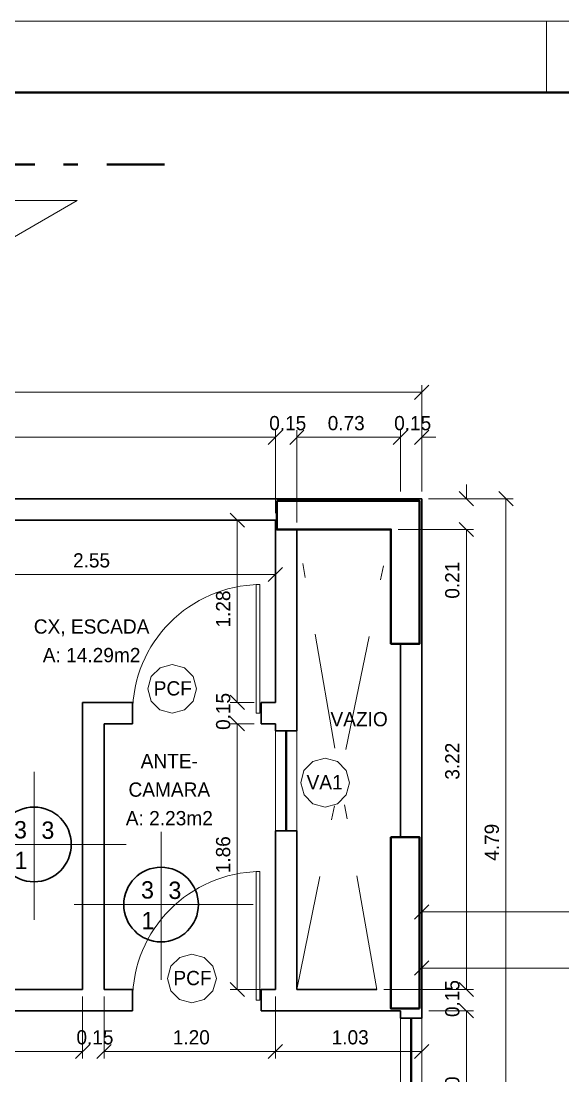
# Model space of a CAD drawing. Header units: metres. Extents: x 2.9 to 62.3, y 8 to 50.1.
# Drawn here: x 30.92 to 34.71, y 42.68 to 50.07 of the extents above; entities that cross this region are included whole.
import ezdxf
from ezdxf.enums import TextEntityAlignment as Align

# ---------------------------------------------------------------- set-up
doc = ezdxf.new("R2010")
doc.units = ezdxf.units.M
doc.header["$MEASUREMENT"] = 0
doc.linetypes.add('DGN Style 2', pattern=[1.009767, 0.60586, -0.403907])
doc.linetypes.add('DGN Style 4', pattern=[1.616637, 0.807814, -0.403907, 0.00101, -0.403907])
doc.layers.get('Defpoints').update_dxf_attribs({"lineweight": 0})
for name, color, linetype, lineweight in [('00-EDIFICACOES TÉRREO', 7, 'Continuous', 0), ('34 - Mobiliário', 7, 'Continuous', 0), ('CORNIJAS_VAR NA PLANTA PTIPO 1', 7, 'Continuous', 0), ('Cotas', 13, 'Continuous', 0), ('Level 11-1', 7, 'Continuous', 0), ('Level 12', 7, 'Continuous', 0), ('Level 24-1', 7, 'Continuous', 0), ('Level 3', 7, 'Continuous', 0), ('Level 46', 7, 'Continuous', 0), ('Level 63', 7, 'Continuous', 0)]:
    doc.layers.add(name, color=color, linetype=linetype, lineweight=lineweight)
doc.styles.add('Style-INTL_ENGINEERING', font='INTL_ENGINEERING.shx')
doc.dimstyles.get("Standard").update_dxf_attribs({"dimtxt": 0.18, "dimasz": 0.18, "dimexe": 0.18, "dimexo": 0.0625, "dimgap": 0.09, "dimtad": 0, "dimtih": 1, "dimtoh": 1, "dimdec": 4, "dimzin": 1, "dimdsep": 46, "dimtxsty": 'Standard', "dimcen": 0, "dimadec": 0, "dimazin": 0, "dimtfac": 1, "dimtdec": 4, "dimtofl": 0, "dimtmove": 0, "dimatfit": 3, "dimfxl": 0, "dimtolj": 1, "dimtzin": 1, "dimarcsym": 0})

# ---------------------------------------------------------------- blocks, each defined once
blk = doc.blocks.new('_Oblique')
at = {"color": 0, "linetype": 'ByBlock', "lineweight": -2}
blk.add_line((0.5, 0.5), (-0.5, -0.5), dxfattribs=at)
blk = doc.blocks.new('*D297')
at = {"layer": 'Cotas', "color": 2, "linetype": 'Continuous', "lineweight": 0}
for p, q in [((27.2738, 46.7741), (27.2738, 47.5197)), ((33.7253, 46.7741), (33.7253, 47.5197)), ((27.2738, 47.4702), (33.7253, 47.4702))]:
    blk.add_line(p, q, dxfattribs=at)
at = {"layer": 'Defpoints'}
for p in [(30.4995, 47.4702), (33.7253, 47.4702), (27.2738, 46.7246), (33.7253, 46.7246)]:
    blk.add_point(p, dxfattribs=at)
at = {"layer": 'Cotas', "color": 2, "linetype": 'Continuous', "lineweight": 0, "xscale": 0.0995, "yscale": 0.0995, "zscale": 0.0995, "rotation": 180}
blk.add_blockref('_Oblique', (27.2738, 47.4702), dxfattribs=at)
at = {"layer": 'Cotas', "color": 2, "linetype": 'Continuous', "lineweight": 0, "xscale": 0.0995, "yscale": 0.0995, "zscale": 0.0995}
blk.add_blockref('_Oblique', (33.7253, 47.4702), dxfattribs=at)
at = {"layer": 'Cotas', "color": 2, "linetype": 'Continuous', "lineweight": 0, "style": 'Style-INTL_ENGINEERING'}
blk.add_text('6.45', height=0.0995, dxfattribs=at).set_placement((30.355, 47.5694), align=Align.MIDDLE_LEFT)
blk = doc.blocks.new('*D514')
at = {"layer": 'Cotas', "color": 2, "linetype": 'Continuous', "lineweight": 0}
for p, q in [((27.4238, 46.7741), (27.4238, 47.2044)), ((32.7002, 46.6241), (32.7002, 47.2044)), ((27.4238, 47.1549), (32.7002, 47.1549))]:
    blk.add_line(p, q, dxfattribs=at)
at = {"layer": 'Defpoints'}
for p in [(30.062, 47.1549), (32.7002, 47.1549), (27.4238, 46.7246), (32.7002, 46.5746)]:
    blk.add_point(p, dxfattribs=at)
at = {"layer": 'Cotas', "color": 2, "linetype": 'Continuous', "lineweight": 0, "xscale": 0.0995, "yscale": 0.0995, "zscale": 0.0995, "rotation": 180}
blk.add_blockref('_Oblique', (27.4238, 47.1549), dxfattribs=at)
at = {"layer": 'Cotas', "color": 2, "linetype": 'Continuous', "lineweight": 0, "xscale": 0.0995, "yscale": 0.0995, "zscale": 0.0995}
blk.add_blockref('_Oblique', (32.7002, 47.1549), dxfattribs=at)
at = {"layer": 'Cotas', "color": 2, "linetype": 'Continuous', "lineweight": 0, "style": 'Style-INTL_ENGINEERING'}
blk.add_text('5.28', height=0.0995, dxfattribs=at).set_placement((29.9203, 47.2541), align=Align.MIDDLE_LEFT)
blk = doc.blocks.new('*D515')
at = {"layer": 'Cotas', "color": 2, "linetype": 'Continuous', "lineweight": 0}
for p, q in [((32.7002, 46.6241), (32.7002, 47.2044)), ((32.8503, 46.5591), (32.8503, 47.2044)), ((32.6007, 47.1549), (32.7002, 47.1549)), ((32.9498, 47.1549), (32.8503, 47.1549))]:
    blk.add_line(p, q, dxfattribs=at)
at = {"layer": 'Defpoints'}
for p in [(32.7752, 47.1549), (32.8503, 47.1549), (32.7002, 46.5746), (32.8503, 46.5096)]:
    blk.add_point(p, dxfattribs=at)
at = {"layer": 'Cotas', "color": 2, "linetype": 'Continuous', "lineweight": 0, "xscale": 0.0995, "yscale": 0.0995, "zscale": 0.0995}
blk.add_blockref('_Oblique', (32.7002, 47.1549), dxfattribs=at)
at = {"layer": 'Cotas', "color": 2, "linetype": 'Continuous', "lineweight": 0, "xscale": 0.0995, "yscale": 0.0995, "zscale": 0.0995, "rotation": 180}
blk.add_blockref('_Oblique', (32.8503, 47.1549), dxfattribs=at)
at = {"layer": 'Cotas', "color": 2, "linetype": 'Continuous', "lineweight": 0, "style": 'Style-INTL_ENGINEERING'}
blk.add_text('0.15', height=0.0995, dxfattribs=at).set_placement((32.6572, 47.2541), align=Align.MIDDLE_LEFT)
blk = doc.blocks.new('*D516')
at = {"layer": 'Cotas', "color": 2, "linetype": 'Continuous', "lineweight": 0}
for p, q in [((32.8503, 46.5591), (32.8503, 47.2044)), ((33.5753, 46.7741), (33.5753, 47.2044)), ((32.8503, 47.1549), (33.5753, 47.1549))]:
    blk.add_line(p, q, dxfattribs=at)
at = {"layer": 'Defpoints'}
for p in [(33.2128, 47.1549), (33.5753, 47.1549), (33.5753, 46.7246), (32.8503, 46.5096)]:
    blk.add_point(p, dxfattribs=at)
at = {"layer": 'Cotas', "color": 2, "linetype": 'Continuous', "lineweight": 0, "xscale": 0.0995, "yscale": 0.0995, "zscale": 0.0995, "rotation": 180}
blk.add_blockref('_Oblique', (32.8503, 47.1549), dxfattribs=at)
at = {"layer": 'Cotas', "color": 2, "linetype": 'Continuous', "lineweight": 0, "xscale": 0.0995, "yscale": 0.0995, "zscale": 0.0995}
blk.add_blockref('_Oblique', (33.5753, 47.1549), dxfattribs=at)
at = {"layer": 'Cotas', "color": 2, "linetype": 'Continuous', "lineweight": 0, "style": 'Style-INTL_ENGINEERING'}
blk.add_text('0.73', height=0.0995, dxfattribs=at).set_placement((33.0667, 47.2541), align=Align.MIDDLE_LEFT)
blk = doc.blocks.new('*D517')
at = {"layer": 'Cotas', "color": 2, "linetype": 'Continuous', "lineweight": 0}
for p, q in [((33.5753, 46.7741), (33.5753, 47.2044)), ((33.7253, 46.7741), (33.7253, 47.2044)), ((33.4758, 47.1549), (33.5753, 47.1549)), ((33.8248, 47.1549), (33.7253, 47.1549))]:
    blk.add_line(p, q, dxfattribs=at)
at = {"layer": 'Defpoints'}
for p in [(33.6502, 47.1549), (33.7253, 47.1549), (33.5753, 46.7246), (33.7253, 46.7246)]:
    blk.add_point(p, dxfattribs=at)
at = {"layer": 'Cotas', "color": 2, "linetype": 'Continuous', "lineweight": 0, "xscale": 0.0995, "yscale": 0.0995, "zscale": 0.0995}
blk.add_blockref('_Oblique', (33.5753, 47.1549), dxfattribs=at)
at = {"layer": 'Cotas', "color": 2, "linetype": 'Continuous', "lineweight": 0, "xscale": 0.0995, "yscale": 0.0995, "zscale": 0.0995, "rotation": 180}
blk.add_blockref('_Oblique', (33.7253, 47.1549), dxfattribs=at)
at = {"layer": 'Cotas', "color": 2, "linetype": 'Continuous', "lineweight": 0, "style": 'Style-INTL_ENGINEERING'}
blk.add_text('0.15', height=0.0995, dxfattribs=at).set_placement((33.5322, 47.2541), align=Align.MIDDLE_LEFT)
blk = doc.blocks.new('*D299')
at = {"layer": 'Cotas', "color": 2, "linetype": 'Continuous', "lineweight": 0}
for p, q in [((33.7736, 46.7246), (34.3642, 46.7246)), ((34.3147, 46.7246), (34.3147, 41.9391)), ((33.7748, 41.9391), (34.3642, 41.9391))]:
    blk.add_line(p, q, dxfattribs=at)
at = {"layer": 'Defpoints'}
for p in [(33.7241, 46.7246), (34.3147, 44.3318), (33.7253, 41.9391), (34.3147, 41.9391)]:
    blk.add_point(p, dxfattribs=at)
at = {"layer": 'Cotas', "color": 2, "linetype": 'Continuous', "lineweight": 0, "xscale": 0.0995, "yscale": 0.0995, "zscale": 0.0995}
for p, rotation in [((34.3147, 46.7246), 90), ((34.3147, 41.9391), 270)]:
    blk.add_blockref('_Oblique', p, dxfattribs=dict(at, rotation=rotation))
at = {"layer": 'Cotas', "color": 2, "linetype": 'Continuous', "lineweight": 0, "style": 'Style-INTL_ENGINEERING'}
blk.add_text('4.79', height=0.0995, rotation=90, dxfattribs=at).set_placement((34.2155, 44.1897), align=Align.MIDDLE_LEFT)
blk = doc.blocks.new('*D518')
at = {"layer": 'Cotas', "color": 2, "linetype": 'Continuous', "lineweight": 0}
for p, q in [((33.559, 46.5096), (34.0875, 46.5096)), ((34.038, 46.5096), (34.038, 43.289)), ((33.459, 43.289), (34.0875, 43.289))]:
    blk.add_line(p, q, dxfattribs=at)
at = {"layer": 'Defpoints'}
for p in [(33.5095, 46.5096), (34.038, 44.8993), (33.4095, 43.289), (34.038, 43.289)]:
    blk.add_point(p, dxfattribs=at)
at = {"layer": 'Cotas', "color": 2, "linetype": 'Continuous', "lineweight": 0, "xscale": 0.0995, "yscale": 0.0995, "zscale": 0.0995}
for p, rotation in [((34.038, 46.5096), 90), ((34.038, 43.289), 270)]:
    blk.add_blockref('_Oblique', p, dxfattribs=dict(at, rotation=rotation))
at = {"layer": 'Cotas', "color": 2, "linetype": 'Continuous', "lineweight": 0, "style": 'Style-INTL_ENGINEERING'}
blk.add_text('3.22', height=0.0995, rotation=90, dxfattribs=at).set_placement((33.9388, 44.7576), align=Align.MIDDLE_LEFT)
blk = doc.blocks.new('*D519')
at = {"layer": 'Cotas', "color": 2, "linetype": 'Continuous', "lineweight": 0}
for p, q in [((34.038, 43.3885), (34.038, 43.289)), ((33.459, 43.289), (34.0875, 43.289)), ((33.7745, 43.139), (34.0875, 43.139)), ((34.038, 43.0395), (34.038, 43.139))]:
    blk.add_line(p, q, dxfattribs=at)
at = {"layer": 'Defpoints'}
for p in [(33.4095, 43.289), (34.038, 43.214), (33.725, 43.139), (34.038, 43.139)]:
    blk.add_point(p, dxfattribs=at)
at = {"layer": 'Cotas', "color": 2, "linetype": 'Continuous', "lineweight": 0, "xscale": 0.0995, "yscale": 0.0995, "zscale": 0.0995}
for p, rotation in [((34.038, 43.289), 270), ((34.038, 43.139), 90)]:
    blk.add_blockref('_Oblique', p, dxfattribs=dict(at, rotation=rotation))
at = {"layer": 'Cotas', "color": 2, "linetype": 'Continuous', "lineweight": 0, "style": 'Style-INTL_ENGINEERING'}
blk.add_text('0.15', height=0.0995, rotation=90, dxfattribs=at).set_placement((33.9388, 43.096), align=Align.MIDDLE_LEFT)
blk = doc.blocks.new('*D520')
at = {"layer": 'Cotas', "color": 2, "linetype": 'Continuous', "lineweight": 0}
for p, q in [((33.7745, 43.139), (34.0875, 43.139)), ((34.038, 43.139), (34.038, 41.9391)), ((33.7748, 41.9391), (34.0875, 41.9391))]:
    blk.add_line(p, q, dxfattribs=at)
at = {"layer": 'Defpoints'}
for p in [(33.725, 43.139), (34.038, 42.5391), (33.7253, 41.9391), (34.038, 41.9391)]:
    blk.add_point(p, dxfattribs=at)
at = {"layer": 'Cotas', "color": 2, "linetype": 'Continuous', "lineweight": 0, "xscale": 0.0995, "yscale": 0.0995, "zscale": 0.0995}
for p, rotation in [((34.038, 43.139), 90), ((34.038, 41.9391), 270)]:
    blk.add_blockref('_Oblique', p, dxfattribs=dict(at, rotation=rotation))
at = {"layer": 'Cotas', "color": 2, "linetype": 'Continuous', "lineweight": 0, "style": 'Style-INTL_ENGINEERING'}
blk.add_text('1.20', height=0.0995, rotation=90, dxfattribs=at).set_placement((33.9388, 42.421), align=Align.MIDDLE_LEFT)
blk = doc.blocks.new('*D300')
at = {"layer": 'Cotas', "color": 2, "linetype": 'Continuous', "lineweight": 0}
for p, q in [((34.038, 46.8241), (34.038, 46.7246)), ((33.7736, 46.7246), (34.0875, 46.7246)), ((33.559, 46.5096), (34.0875, 46.5096)), ((34.038, 46.025), (34.038, 46.5096))]:
    blk.add_line(p, q, dxfattribs=at)
at = {"layer": 'Defpoints'}
for p in [(33.7241, 46.7246), (33.5095, 46.5096), (34.038, 46.5096), (34.038, 46.1431)]:
    blk.add_point(p, dxfattribs=at)
at = {"layer": 'Cotas', "color": 2, "linetype": 'Continuous', "lineweight": 0, "xscale": 0.0995, "yscale": 0.0995, "zscale": 0.0995}
for p, rotation in [((34.038, 46.7246), 270), ((34.038, 46.5096), 90)]:
    blk.add_blockref('_Oblique', p, dxfattribs=dict(at, rotation=rotation))
at = {"layer": 'Cotas', "color": 2, "linetype": 'Continuous', "lineweight": 0, "style": 'Style-INTL_ENGINEERING'}
blk.add_text('0.21', height=0.0995, rotation=90, dxfattribs=at).set_placement((33.9388, 46.025), align=Align.MIDDLE_LEFT)
blk = doc.blocks.new('*D523')
at = {"layer": 'Cotas', "color": 2, "linetype": 'Continuous', "lineweight": 0}
for p, q in [((30.1503, 46.5251), (30.1503, 46.1443)), ((32.7002, 46.5251), (32.7002, 46.1443)), ((30.1503, 46.1938), (32.7002, 46.1938))]:
    blk.add_line(p, q, dxfattribs=at)
at = {"layer": 'Defpoints'}
for p in [(30.1503, 46.5746), (32.7002, 46.5746), (31.4253, 46.1938), (32.7002, 46.1938)]:
    blk.add_point(p, dxfattribs=at)
at = {"layer": 'Cotas', "color": 2, "linetype": 'Continuous', "lineweight": 0, "xscale": 0.0995, "yscale": 0.0995, "zscale": 0.0995, "rotation": 180}
blk.add_blockref('_Oblique', (30.1503, 46.1938), dxfattribs=at)
at = {"layer": 'Cotas', "color": 2, "linetype": 'Continuous', "lineweight": 0, "xscale": 0.0995, "yscale": 0.0995, "zscale": 0.0995}
blk.add_blockref('_Oblique', (32.7002, 46.1938), dxfattribs=at)
at = {"layer": 'Cotas', "color": 2, "linetype": 'Continuous', "lineweight": 0, "style": 'Style-INTL_ENGINEERING'}
blk.add_text('2.55', height=0.0995, dxfattribs=at).set_placement((31.2835, 46.2931), align=Align.MIDDLE_LEFT)
blk = doc.blocks.new('*D524')
at = {"layer": 'Cotas', "color": 2, "linetype": 'Continuous', "lineweight": 0}
for p, q in [((31.3503, 43.2395), (31.3503, 42.8055)), ((31.5003, 43.2395), (31.5003, 42.8055)), ((31.2508, 42.855), (31.3503, 42.855)), ((31.5998, 42.855), (31.5003, 42.855))]:
    blk.add_line(p, q, dxfattribs=at)
at = {"layer": 'Defpoints'}
for p in [(31.3503, 43.289), (31.5003, 43.289), (31.4252, 42.855), (31.5003, 42.855)]:
    blk.add_point(p, dxfattribs=at)
at = {"layer": 'Cotas', "color": 2, "linetype": 'Continuous', "lineweight": 0, "xscale": 0.0995, "yscale": 0.0995, "zscale": 0.0995}
blk.add_blockref('_Oblique', (31.3503, 42.855), dxfattribs=at)
at = {"layer": 'Cotas', "color": 2, "linetype": 'Continuous', "lineweight": 0, "xscale": 0.0995, "yscale": 0.0995, "zscale": 0.0995, "rotation": 180}
blk.add_blockref('_Oblique', (31.5003, 42.855), dxfattribs=at)
at = {"layer": 'Cotas', "color": 2, "linetype": 'Continuous', "lineweight": 0, "style": 'Style-INTL_ENGINEERING'}
blk.add_text('0.15', height=0.0995, dxfattribs=at).set_placement((31.3072, 42.9542), align=Align.MIDDLE_LEFT)
blk = doc.blocks.new('*D525')
at = {"layer": 'Cotas', "color": 2, "linetype": 'Continuous', "lineweight": 0}
for p, q in [((31.5003, 43.2395), (31.5003, 42.8055)), ((32.7002, 43.2395), (32.7002, 42.8055)), ((31.5003, 42.855), (32.7002, 42.855))]:
    blk.add_line(p, q, dxfattribs=at)
at = {"layer": 'Defpoints'}
for p in [(31.5003, 43.289), (32.7002, 43.289), (32.1003, 42.855), (32.7002, 42.855)]:
    blk.add_point(p, dxfattribs=at)
at = {"layer": 'Cotas', "color": 2, "linetype": 'Continuous', "lineweight": 0, "xscale": 0.0995, "yscale": 0.0995, "zscale": 0.0995, "rotation": 180}
blk.add_blockref('_Oblique', (31.5003, 42.855), dxfattribs=at)
at = {"layer": 'Cotas', "color": 2, "linetype": 'Continuous', "lineweight": 0, "xscale": 0.0995, "yscale": 0.0995, "zscale": 0.0995}
blk.add_blockref('_Oblique', (32.7002, 42.855), dxfattribs=at)
at = {"layer": 'Cotas', "color": 2, "linetype": 'Continuous', "lineweight": 0, "style": 'Style-INTL_ENGINEERING'}
blk.add_text('1.20', height=0.0995, dxfattribs=at).set_placement((31.9822, 42.9542), align=Align.MIDDLE_LEFT)
blk = doc.blocks.new('*D526')
at = {"layer": 'Cotas', "color": 2, "linetype": 'Continuous', "lineweight": 0}
for p, q in [((32.7002, 43.2395), (32.7002, 42.8055)), ((33.7253, 43.0877), (33.7253, 42.8055)), ((32.7002, 42.855), (33.7253, 42.855))]:
    blk.add_line(p, q, dxfattribs=at)
at = {"layer": 'Defpoints'}
for p in [(32.7002, 43.289), (33.7253, 43.1372), (33.2128, 42.855), (33.7253, 42.855)]:
    blk.add_point(p, dxfattribs=at)
at = {"layer": 'Cotas', "color": 2, "linetype": 'Continuous', "lineweight": 0, "xscale": 0.0995, "yscale": 0.0995, "zscale": 0.0995, "rotation": 180}
blk.add_blockref('_Oblique', (32.7002, 42.855), dxfattribs=at)
at = {"layer": 'Cotas', "color": 2, "linetype": 'Continuous', "lineweight": 0, "xscale": 0.0995, "yscale": 0.0995, "zscale": 0.0995}
blk.add_blockref('_Oblique', (33.7253, 42.855), dxfattribs=at)
at = {"layer": 'Cotas', "color": 2, "linetype": 'Continuous', "lineweight": 0, "style": 'Style-INTL_ENGINEERING'}
blk.add_text('1.03', height=0.0995, dxfattribs=at).set_placement((33.0947, 42.9542), align=Align.MIDDLE_LEFT)
blk = doc.blocks.new('*D302')
at = {"layer": 'Cotas', "color": 2, "linetype": 'Continuous', "lineweight": 0}
for p, q in [((31.3503, 43.2395), (31.3503, 42.8055)), ((27.4235, 43.0895), (27.4235, 42.8055)), ((27.4235, 42.855), (31.3503, 42.855))]:
    blk.add_line(p, q, dxfattribs=at)
at = {"layer": 'Defpoints'}
for p in [(31.3503, 43.289), (27.4235, 43.139), (29.3869, 42.855), (31.3503, 42.855)]:
    blk.add_point(p, dxfattribs=at)
at = {"layer": 'Cotas', "color": 2, "linetype": 'Continuous', "lineweight": 0, "xscale": 0.0995, "yscale": 0.0995, "zscale": 0.0995, "rotation": 180}
blk.add_blockref('_Oblique', (27.4235, 42.855), dxfattribs=at)
at = {"layer": 'Cotas', "color": 2, "linetype": 'Continuous', "lineweight": 0, "xscale": 0.0995, "yscale": 0.0995, "zscale": 0.0995}
blk.add_blockref('_Oblique', (31.3503, 42.855), dxfattribs=at)
at = {"layer": 'Cotas', "color": 2, "linetype": 'Continuous', "lineweight": 0, "style": 'Style-INTL_ENGINEERING'}
blk.add_text('3.93', height=0.0995, dxfattribs=at).set_placement((29.2447, 42.9542), align=Align.MIDDLE_LEFT)
blk = doc.blocks.new('*D527')
at = {"layer": 'Cotas', "color": 2, "linetype": 'Continuous', "lineweight": 0}
for p, q in [((32.4334, 45.3985), (32.4334, 45.299)), ((32.5508, 45.299), (32.3839, 45.299)), ((32.5508, 45.149), (32.3839, 45.149)), ((32.4334, 45.0495), (32.4334, 45.149))]:
    blk.add_line(p, q, dxfattribs=at)
at = {"layer": 'Defpoints'}
for p in [(32.4334, 45.299), (32.6003, 45.299), (32.4334, 45.224), (32.6003, 45.149)]:
    blk.add_point(p, dxfattribs=at)
at = {"layer": 'Cotas', "color": 2, "linetype": 'Continuous', "lineweight": 0, "xscale": 0.0995, "yscale": 0.0995, "zscale": 0.0995}
for p, rotation in [((32.4334, 45.299), 270), ((32.4334, 45.149), 90)]:
    blk.add_blockref('_Oblique', p, dxfattribs=dict(at, rotation=rotation))
at = {"layer": 'Cotas', "color": 2, "linetype": 'Continuous', "lineweight": 0, "style": 'Style-INTL_ENGINEERING'}
blk.add_text('0.15', height=0.0995, rotation=90, dxfattribs=at).set_placement((32.3342, 45.106), align=Align.MIDDLE_LEFT)
blk = doc.blocks.new('*D528')
at = {"layer": 'Cotas', "color": 2, "linetype": 'Continuous', "lineweight": 0}
for p, q in [((32.6508, 46.5746), (32.3839, 46.5746)), ((32.4334, 45.299), (32.4334, 46.5746)), ((32.5508, 45.299), (32.3839, 45.299))]:
    blk.add_line(p, q, dxfattribs=at)
at = {"layer": 'Defpoints'}
for p in [(32.4334, 46.5746), (32.7002, 46.5746), (32.4334, 45.9368), (32.6003, 45.299)]:
    blk.add_point(p, dxfattribs=at)
at = {"layer": 'Cotas', "color": 2, "linetype": 'Continuous', "lineweight": 0, "xscale": 0.0995, "yscale": 0.0995, "zscale": 0.0995}
for p, rotation in [((32.4334, 46.5746), 90), ((32.4334, 45.299), 270)]:
    blk.add_blockref('_Oblique', p, dxfattribs=dict(at, rotation=rotation))
at = {"layer": 'Cotas', "color": 2, "linetype": 'Continuous', "lineweight": 0, "style": 'Style-INTL_ENGINEERING'}
blk.add_text('1.28', height=0.0995, rotation=90, dxfattribs=at).set_placement((32.3342, 45.8231), align=Align.MIDDLE_LEFT)
blk = doc.blocks.new('*D303')
at = {"layer": 'Cotas', "color": 2, "linetype": 'Continuous', "lineweight": 0}
for p, q in [((32.5508, 45.149), (32.3839, 45.149)), ((32.4334, 43.289), (32.4334, 45.149)), ((32.6508, 43.289), (32.3839, 43.289))]:
    blk.add_line(p, q, dxfattribs=at)
at = {"layer": 'Defpoints'}
for p in [(32.4334, 45.149), (32.6003, 45.149), (32.4334, 44.219), (32.7002, 43.289)]:
    blk.add_point(p, dxfattribs=at)
at = {"layer": 'Cotas', "color": 2, "linetype": 'Continuous', "lineweight": 0, "xscale": 0.0995, "yscale": 0.0995, "zscale": 0.0995}
for p, rotation in [((32.4334, 45.149), 90), ((32.4334, 43.289), 270)]:
    blk.add_blockref('_Oblique', p, dxfattribs=dict(at, rotation=rotation))
at = {"layer": 'Cotas', "color": 2, "linetype": 'Continuous', "lineweight": 0, "style": 'Style-INTL_ENGINEERING'}
blk.add_text('1.86', height=0.0995, rotation=90, dxfattribs=at).set_placement((32.3342, 44.1026), align=Align.MIDDLE_LEFT)
blk = doc.blocks.new('*D305')
at = {"layer": 'Cotas', "color": 2, "linetype": 'Continuous', "lineweight": 0}
for p, q in [((27.4235, 41.9886), (27.4235, 42.6349)), ((33.5753, 42.0385), (33.5753, 42.6349)), ((27.4235, 42.5854), (33.5753, 42.5854))]:
    blk.add_line(p, q, dxfattribs=at)
at = {"layer": 'Defpoints'}
for p in [(30.4994, 42.5854), (33.5753, 42.5854), (33.5753, 41.989), (27.4235, 41.9391)]:
    blk.add_point(p, dxfattribs=at)
at = {"layer": 'Cotas', "color": 2, "linetype": 'Continuous', "lineweight": 0, "xscale": 0.0995, "yscale": 0.0995, "zscale": 0.0995, "rotation": 180}
blk.add_blockref('_Oblique', (27.4235, 42.5854), dxfattribs=at)
at = {"layer": 'Cotas', "color": 2, "linetype": 'Continuous', "lineweight": 0, "xscale": 0.0995, "yscale": 0.0995, "zscale": 0.0995}
blk.add_blockref('_Oblique', (33.5753, 42.5854), dxfattribs=at)
at = {"layer": 'Cotas', "color": 2, "linetype": 'Continuous', "lineweight": 0, "style": 'Style-INTL_ENGINEERING'}
blk.add_text('6.15', height=0.0995, dxfattribs=at).set_placement((30.3829, 42.6847), align=Align.MIDDLE_LEFT)
blk = doc.blocks.new('*D314')
at = {"layer": 'Cotas', "color": 2, "linetype": 'Continuous', "lineweight": 0}
for p, q in [((33.7253, 43.1867), (33.7253, 43.4886)), ((33.7253, 43.4391), (38.0346, 43.4391)), ((38.0346, 42.7385), (38.0346, 43.4886))]:
    blk.add_line(p, q, dxfattribs=at)
at = {"layer": 'Defpoints'}
for p in [(35.8799, 43.4391), (38.0346, 43.4391), (33.7253, 43.1372), (38.0346, 42.689)]:
    blk.add_point(p, dxfattribs=at)
at = {"layer": 'Cotas', "color": 2, "linetype": 'Continuous', "lineweight": 0, "xscale": 0.0995, "yscale": 0.0995, "zscale": 0.0995, "rotation": 180}
blk.add_blockref('_Oblique', (33.7253, 43.4391), dxfattribs=at)
at = {"layer": 'Cotas', "color": 2, "linetype": 'Continuous', "lineweight": 0, "xscale": 0.0995, "yscale": 0.0995, "zscale": 0.0995}
blk.add_blockref('_Oblique', (38.0346, 43.4391), dxfattribs=at)
at = {"layer": 'Cotas', "color": 2, "linetype": 'Continuous', "lineweight": 0, "style": 'Style-INTL_ENGINEERING'}
blk.add_text('4.31', height=0.0995, dxfattribs=at).set_placement((35.7662, 43.5384), align=Align.MIDDLE_LEFT)
blk = doc.blocks.new('*D315')
at = {"layer": 'Cotas', "color": 2, "linetype": 'Continuous', "lineweight": 0}
for p, q in [((33.7253, 43.1867), (33.7253, 43.8808)), ((46.8646, 42.7385), (46.8646, 43.8808)), ((33.7253, 43.8313), (46.8646, 43.8313))]:
    blk.add_line(p, q, dxfattribs=at)
at = {"layer": 'Defpoints'}
for p in [(40.2949, 43.8313), (46.8646, 43.8313), (33.7253, 43.1372), (46.8646, 42.689)]:
    blk.add_point(p, dxfattribs=at)
at = {"layer": 'Cotas', "color": 2, "linetype": 'Continuous', "lineweight": 0, "xscale": 0.0995, "yscale": 0.0995, "zscale": 0.0995, "rotation": 180}
blk.add_blockref('_Oblique', (33.7253, 43.8313), dxfattribs=at)
at = {"layer": 'Cotas', "color": 2, "linetype": 'Continuous', "lineweight": 0, "xscale": 0.0995, "yscale": 0.0995, "zscale": 0.0995}
blk.add_blockref('_Oblique', (46.8646, 43.8313), dxfattribs=at)
at = {"layer": 'Cotas', "color": 2, "linetype": 'Continuous', "lineweight": 0, "style": 'Style-INTL_ENGINEERING'}
blk.add_text('13.14', height=0.0995, dxfattribs=at).set_placement((40.1646, 43.9306), align=Align.MIDDLE_LEFT)
blk = doc.blocks.new('*U145')
at = {"layer": '00-EDIFICACOES TÉRREO', "color": 4, "linetype": 'Continuous', "lineweight": 0, "flags": 128}
blk.add_lwpolyline([(0.00342, 0), (0.00294, 0.00172), (0.00172, 0.00296), (0, 0.00342), (-0.00171, 0.00296), (-0.00296, 0.00172), (-0.00341, 0), (-0.00294, -0.00171), (-0.00172, -0.00295), (-0.00001, -0.00341), (0.00173, -0.00294), (0.00295, -0.00171)], close=True, dxfattribs=at)
at = {"layer": '00-EDIFICACOES TÉRREO', "color": 4, "linetype": 'Continuous', "lineweight": 0, "style": 'Style-INTL_ENGINEERING'}
blk.add_text('PCF', height=0.001999, rotation=359.9999, dxfattribs=at).set_placement((-0.00259, -0.00093))
blk = doc.blocks.new('*U146')
at = {"layer": '00-EDIFICACOES TÉRREO', "color": 4, "linetype": 'Continuous', "lineweight": 0, "flags": 128}
blk.add_lwpolyline([(0.00342, 0), (0.00294, 0.00172), (0.00172, 0.00296), (0, 0.00342), (-0.00171, 0.00296), (-0.00296, 0.00172), (-0.00341, 0), (-0.00294, -0.00171), (-0.00172, -0.00295), (-0.00001, -0.00341), (0.00173, -0.00294), (0.00295, -0.00171)], close=True, dxfattribs=at)
at = {"layer": '00-EDIFICACOES TÉRREO', "color": 4, "linetype": 'Continuous', "lineweight": 0, "style": 'Style-INTL_ENGINEERING'}
blk.add_text('VA1', height=0.001999, rotation=359.9999, dxfattribs=at).set_placement((-0.00259, -0.00093))
blk = doc.blocks.new('INDESP')
at = {"layer": 'Level 3', "color": 131, "linetype": 'Continuous', "lineweight": 0}
for p, q in [((0.01506, -0.01302), (0.01507, 0.01257)), ((0.00001, 0), (0.03099, 0))]:
    blk.add_line(p, q, dxfattribs=at)
at = {"layer": 'Level 3', "color": 131, "linetype": 'Continuous', "lineweight": 13}
blk.add_line((0.0221, 0), (0.02213, 0.00002), dxfattribs=at)
at = {"layer": 'Level 3', "color": 131, "linetype": 'Continuous', "lineweight": 30}
blk.add_circle((0.01505, 0.00001), 0.00645, dxfattribs=at)
at = {"layer": 'Level 3', "color": 131, "linetype": 'Continuous', "lineweight": 30, "style": 'Style-INTL_ENGINEERING'}
for s, p in [('3', (0.01159, 0.00105)), ('3', (0.01633, 0.00098)), ('1', (0.01167, -0.00425))]:
    blk.add_text(s, height=0.003, rotation=0, dxfattribs=at).set_placement(p)
blk = doc.blocks.new('*U160')
at = {"layer": 'Level 3', "color": 2, "linetype": 'DGN Style 4', "lineweight": 40}
blk.add_line((-0.729, -2.874), (-0.729, 2.873), dxfattribs=at)
at = {"layer": 'Level 3', "color": 2, "linetype": 'Continuous', "lineweight": 13, "extrusion": (0, 0, -1), "flags": 128}
blk.add_lwpolyline([(0.228, 1.65), (0.228, -1.651), (-0.726, -0.002)], close=True, dxfattribs=at)
at = {"layer": 'Level 3', "color": 2, "linetype": 'Continuous', "lineweight": 30, "extrusion": (0, 0, -1), "style": 'Style-INTL_ENGINEERING'}
blk.add_text('F-4', height=0.3001, rotation=269.9993, dxfattribs=at).set_placement((-0.194, -0.038), align=Align.MIDDLE_CENTER)
at = {"layer": 'Level 3', "color": 2, "linetype": 'Continuous', "lineweight": 13, "extrusion": (0, 0, -1), "style": 'Style-INTL_ENGINEERING'}
blk.add_text('12', height=0.2, rotation=269.9993, dxfattribs=at).set_placement((0.448, -0.03), align=Align.MIDDLE_CENTER)
blk = doc.blocks.new('*U72')
at = {"layer": '34 - Mobiliário', "color": 7, "linetype": 'Continuous', "lineweight": 40}
blk.add_line((0, 0.55), (0, -0.55), dxfattribs=at)
at = {"layer": 'CORNIJAS_VAR NA PLANTA PTIPO 1', "color": 7, "linetype": 'Continuous', "lineweight": 30}
for p, q in [((-0.075, 0.55), (0.075, 0.55)), ((-0.075, -0.55), (0.075, -0.55))]:
    blk.add_line(p, q, dxfattribs=at)
at = {"layer": 'CORNIJAS_VAR NA PLANTA PTIPO 1', "color": 7, "linetype": 'Continuous', "lineweight": 0}
for p, q in [((-0.075, 0.55), (-0.075, -0.55)), ((0.075, 0.55), (0.075, -0.55))]:
    blk.add_line(p, q, dxfattribs=at)
blk = doc.blocks.new('PCF')
at = {"color": 7, "linetype": 'Continuous', "lineweight": 13}
for p, q in [((32.5652, 25.224), (32.5653, 26.1241)), ((32.5653, 26.1241), (32.5902, 26.124)), ((32.5902, 26.124), (32.5902, 25.2241)), ((32.5902, 25.2241), (32.5652, 25.224))]:
    blk.add_line(p, q, dxfattribs=at)
at = {"color": 7, "linetype": 'Continuous', "lineweight": 30}
for p, q in [((31.7002, 25.149), (31.7003, 25.2991)), ((32.6003, 25.149), (32.6003, 25.2991))]:
    blk.add_line(p, q, dxfattribs=at)
at = {"color": 7, "linetype": 'Continuous', "lineweight": 13}
blk.add_arc((32.6003, 25.224), 0.9, 90.63791, 180, dxfattribs=at)
blk = doc.blocks.new('J140B')
at = {"color": 7, "linetype": 'Continuous', "lineweight": 30}
for p, q in [((0, 0), (0, 0.15)), ((0.7, 0), (0.7, 0.15))]:
    blk.add_line(p, q, dxfattribs=at)
at = {"color": 7, "linetype": 'Continuous', "lineweight": 0}
for p, q in [((0, 0.15), (0.7, 0.15)), ((0, 0), (0.7, 0))]:
    blk.add_line(p, q, dxfattribs=at)
at = {"color": 7, "linetype": 'Continuous', "lineweight": 40}
blk.add_line((0, 0.075), (0.7, 0.075), dxfattribs=at)

msp = doc.modelspace()

# ---------------------------------------------------------------- linework, layer by layer
at = {"layer": 'CORNIJAS_VAR NA PLANTA PTIPO 1', "color": 7, "linetype": 'Continuous', "lineweight": 30, "flags": 128}
msp.add_lwpolyline([(33.7253, 43.0891), (33.7253, 43.139)], dxfattribs=at)
at = {"layer": 'Level 11-1', "color": 7, "linetype": 'Continuous', "lineweight": 30}
msp.add_line((33.5753, 43.139), (33.5753, 43.0891), dxfattribs=at)
at = {"layer": 'Level 24-1', "color": 7, "linetype": 'DGN Style 2', "lineweight": 0, "flags": 128}
msp.add_lwpolyline([(33.7253, 41.9391), (38.0346, 41.939), (38.0346, 42.689), (46.8646, 42.689), (46.8646, 41.289), (50.6245, 41.289), (50.6245, 34.579), (49.9246, 34.579), (49.9246, 34.079), (49.3745, 33.529), (39.8467, 33.529), (39.2267, 32.909), (31.9114, 32.909), (31.6938, 33.1263), (29.3053, 33.1263), (29.0877, 32.909), (21.7724, 32.909), (21.1524, 33.529), (11.6245, 33.529), (11.0746, 34.079), (11.0746, 34.579), (10.3745, 34.579), (10.3745, 41.289), (14.1346, 41.289), (14.1346, 42.689), (22.9645, 42.689), (22.9645, 41.939), (27.2738, 41.939), (27.2738, 46.7246), (33.7241, 46.7246), (33.7253, 41.9391)], dxfattribs=at)
at = {"layer": 'Level 46', "color": 7, "linetype": 'Continuous', "lineweight": 30}
for p, q in [((30.7495, 46.7246), (33.7253, 46.7246)), ((30.7495, 46.5746), (32.7002, 46.5746)), ((32.7002, 45.299), (32.7002, 46.5746)), ((32.8503, 45.099), (32.8503, 46.5096)), ((33.5753, 45.7096), (33.5753, 44.3546)), ((31.3503, 45.299), (31.7003, 45.299)), ((31.3503, 43.289), (31.3503, 45.299)), ((32.6003, 45.299), (32.7002, 45.299)), ((31.5003, 43.289), (31.5003, 45.149)), ((31.5003, 45.149), (31.7002, 45.149)), ((32.6003, 45.149), (32.7002, 45.149)), ((32.7002, 45.099), (32.7002, 45.149)), ((32.7002, 43.289), (32.7002, 44.399)), ((32.8503, 43.289), (32.8503, 44.399)), ((31.3503, 43.289), (27.5045, 43.289)), ((31.5003, 43.289), (31.7003, 43.289)), ((32.6003, 43.289), (32.7002, 43.289)), ((32.8503, 43.289), (33.4095, 43.289)), ((27.4238, 43.139), (31.7002, 43.139)), ((32.6003, 43.139), (33.5753, 43.139))]:
    msp.add_line(p, q, dxfattribs=at)
at = {"layer": 'Level 46', "color": 253, "linetype": 'DGN Style 4', "lineweight": 0}
for p, q in [((33.4095, 43.289), (32.8503, 46.5096)), ((32.8503, 43.289), (33.5095, 46.5096))]:
    msp.add_line(p, q, dxfattribs=at)
at = {"layer": 'Level 46', "color": 120, "linetype": 'Continuous', "lineweight": 40, "flags": 128}
for points in [[(32.7095, 46.7096), (33.7095, 46.7096), (33.7095, 45.7096), (33.5095, 45.7096), (33.5095, 46.5096), (32.7095, 46.5096)], [(33.7095, 43.1546), (33.5095, 43.1546), (33.5095, 44.3546), (33.7095, 44.3546)]]:
    msp.add_lwpolyline(points, close=True, dxfattribs=at)
at = {"layer": 'Level 46', "color": 7, "linetype": 'Continuous', "lineweight": 30, "flags": 128}
msp.add_lwpolyline([(33.7253, 43.1372), (33.7253, 46.7246)], dxfattribs=at)
at = {"layer": 'Level 63', "color": 131, "linetype": 'Continuous', "lineweight": 0}
msp.add_line((34.5995, 50.0686), (34.5995, 49.5686), dxfattribs=at)
at = {"layer": 'Level 63', "color": 131, "linetype": 'Continuous', "lineweight": 40}
msp.add_line((4.1495, 49.5691), (61.85, 49.5686), dxfattribs=at)
at = {"layer": 'Level 63', "color": 131, "linetype": 'Continuous', "lineweight": 0, "flags": 128}
msp.add_lwpolyline([(62.3495, 50.0686), (2.899, 50.0686), (2.899, 8.0186), (62.3495, 8.0186)], close=True, dxfattribs=at)
at = {"layer": 'Level 63', "color": 131, "linetype": 'Continuous', "lineweight": 13, "flags": 128}
msp.add_lwpolyline([(56.8496, 8.5179), (4.1495, 8.5179), (4.1495, 49.5691), (56.8496, 49.5691)], close=True, dxfattribs=at)

# ---------------------------------------------------------------- block references
at = {"layer": '00-EDIFICACOES TÉRREO', "color": 4, "linetype": 'Continuous', "lineweight": 0, "xscale": 50.00000000487893, "yscale": 50.00000000487893, "zscale": 50.00000000487893, "rotation": 0.0008004141529982}
for name, p in [('*U145', (31.9778, 45.3935)), ('*U146', (33.0482, 44.7362)), ('*U145', (32.1157, 43.3655))]:
    msp.add_blockref(name, p, dxfattribs=at)
at = {"layer": 'CORNIJAS_VAR NA PLANTA PTIPO 1', "color": 7, "linetype": 'Continuous', "lineweight": 30}
msp.add_blockref('*U72', (33.6503, 42.5391), dxfattribs=at)
at = {"layer": 'Level 3', "color": 2, "linetype": 'Continuous', "lineweight": 13, "extrusion": (0, 0, -1), "xscale": 0.4998882411011977, "yscale": 0.4998882411011977, "zscale": 0.4998882411011977, "rotation": 270}
msp.add_blockref('*U160', (-30.4866, 48.6995), dxfattribs=at)
at = {"layer": 'Level 3', "color": 131, "linetype": 'Continuous', "lineweight": 30, "xscale": 40.50002794240174, "yscale": 40.50002794240174, "zscale": 40.50002794240174, "rotation": 0.0006587766262007}
for p in [(30.4005, 44.3038), (31.2901, 43.8828)]:
    msp.add_blockref('INDESP', p, dxfattribs=at)
at = {"layer": 'Level 46', "color": 41, "linetype": 'Continuous', "lineweight": 13}
for p in [(0, 19.9993), (0, 17.99)]:
    msp.add_blockref('PCF', p, dxfattribs=at)
at = {"layer": 'Level 46', "color": 7, "linetype": 'Continuous', "lineweight": 30, "xscale": 0.9999953433792164, "yscale": 0.9999953433792164, "rotation": 270}
msp.add_blockref('J140B', (32.7002, 45.099), dxfattribs=at)

# ---------------------------------------------------------------- texts
at = {"layer": 'Level 12', "color": 2, "linetype": 'Continuous', "lineweight": 13, "char_height": 0.1, "attachment_point": 5, "line_spacing_factor": 1.200006, "style": 'Style-INTL_ENGINEERING'}
for s, insert in [('CX, ESCADA\\PA: 14.29m2\\P', (31.4133, 45.7293)), ('VAZIO\\P', (33.2866, 45.1807)), ('ANTE-\\PCAMARA\\PA: 2.23m2\\P', (31.9575, 44.6875))]:
    msp.add_mtext(s, dxfattribs=dict(at, insert=insert))

# ---------------------------------------------------------------- dimensions: what is measured, and where the dimension line sits
at = {"layer": 'Cotas', "color": 2, "linetype": 'Continuous', "lineweight": 0}
for base, p1, p2, picture, middle in [((33.7253, 47.4702), (27.2738, 46.7246), (33.7253, 46.7246), '*D297', (30.4995, 47.4702)), ((32.7002, 47.1549), (27.4238, 46.7246), (32.7002, 46.5746), '*D514', (30.062, 47.1549)), ((33.57525, 47.1548592138), (32.85025, 46.5096296026), (33.57525, 46.7246292138), '*D516', (33.21275, 47.1548592138)), ((32.7002, 46.1938), (30.1503, 46.5746), (32.7002, 46.5746), '*D523', (31.4253, 46.1938)), ((46.8646, 43.8313), (33.7253, 43.1372), (46.8646, 42.689), '*D315', (40.2949, 43.8313)), ((38.0346, 43.4391), (33.7253, 43.1372), (38.0346, 42.689), '*D314', (35.8799, 43.4391)), ((31.3503, 42.855), (27.4235, 43.139), (31.3503, 43.289), '*D302', (29.3869, 42.855)), ((32.7002, 42.855), (31.5003, 43.289), (32.7002, 43.289), '*D525', (32.1003, 42.855)), ((33.7253, 42.855), (32.7002, 43.289), (33.7253, 43.1372), '*D526', (33.2128, 42.855)), ((33.5753, 42.5854), (27.4235, 41.9391), (33.5753, 41.989), '*D305', (30.4994, 42.5854))]:
    dim = msp.add_linear_dim(base=base, p1=p1, p2=p2, dimstyle='Standard', override={"dimtxt": 0.0995, "dimasz": 0.0995, "dimexe": 0.0495, "dimexo": 0.0495, "dimgap": 0.0495, "dimtad": 1, "dimtih": 0, "dimtoh": 0, "dimdec": 2, "dimzin": 3, "dimtxsty": 'Style-INTL_ENGINEERING', "dimblk": 'Oblique', "dimclre": 2, "dimtdec": 2, "dimatfit": 1, "dimfrac": 2, "dimtolj": 0, "dimtzin": 3, "dimlwe": 0}, dxfattribs=at)
    dim.commit()
    dim.dimension.update_dxf_attribs({"geometry": picture, "text_midpoint": middle})
for base, p1, p2, picture, middle in [((32.8503, 47.1549), (32.7002, 46.5746), (32.8503, 46.5096), '*D515', (32.7752, 47.1549)), ((33.7253, 47.1549), (33.5753, 46.7246), (33.7253, 46.7246), '*D517', (33.6502, 47.1549)), ((31.5003, 42.855), (31.3503, 43.289), (31.5003, 43.289), '*D524', (31.4252, 42.855))]:
    dim = msp.add_linear_dim(base=base, p1=p1, p2=p2, dimstyle='Standard', override={"dimtxt": 0.0995, "dimasz": 0.0995, "dimexe": 0.0495, "dimexo": 0.0495, "dimgap": 0.0495, "dimtad": 1, "dimtih": 0, "dimtoh": 0, "dimdec": 2, "dimzin": 3, "dimtxsty": 'Style-INTL_ENGINEERING', "dimblk": 'Oblique', "dimclre": 2, "dimtdec": 2, "dimatfit": 1, "dimfrac": 2, "dimtolj": 0, "dimtzin": 3, "dimlwe": 0}, dxfattribs=at)
    dim.commit()
    dim.dimension.update_dxf_attribs({"geometry": picture, "text_midpoint": middle, "dimtype": 160})
for base, p1, p2, angle, picture, middle in [((34.038001, 46.50963), (33.724111, 46.724629), (33.509526, 46.50963), 270, '*D300', (34.038001, 46.143072)), ((32.4334, 45.299), (32.6003, 45.149), (32.6003, 45.299), 90, '*D527', (32.4334, 45.224)), ((34.038, 43.139), (33.4095, 43.289), (33.725, 43.139), 270, '*D519', (34.038, 43.214))]:
    dim = msp.add_linear_dim(base=base, p1=p1, p2=p2, angle=angle, dimstyle='Standard', override={"dimtxt": 0.0995, "dimasz": 0.0995, "dimexe": 0.0495, "dimexo": 0.0495, "dimgap": 0.0495, "dimtad": 1, "dimtih": 0, "dimtoh": 0, "dimdec": 2, "dimzin": 3, "dimtxsty": 'Style-INTL_ENGINEERING', "dimblk": 'Oblique', "dimclre": 2, "dimtdec": 2, "dimatfit": 1, "dimfrac": 2, "dimtolj": 0, "dimtzin": 3, "dimlwe": 0}, dxfattribs=at)
    dim.commit()
    dim.dimension.update_dxf_attribs({"geometry": picture, "text_midpoint": middle, "dimtype": 160})
for base, p1, p2, angle, picture, middle in [((34.3147, 41.9391), (33.7241, 46.7246), (33.7253, 41.9391), 270, '*D299', (34.3147, 44.3318)), ((32.4334, 46.5746), (32.6003, 45.299), (32.7002, 46.5746), 90, '*D528', (32.4334, 45.9368)), ((34.038, 43.289), (33.5095, 46.5096), (33.4095, 43.289), 270, '*D518', (34.038, 44.8993)), ((32.4334, 45.149), (32.7002, 43.289), (32.6003, 45.149), 90, '*D303', (32.4334, 44.219)), ((34.038, 41.9391), (33.725, 43.139), (33.7253, 41.9391), 270, '*D520', (34.038, 42.5391))]:
    dim = msp.add_linear_dim(base=base, p1=p1, p2=p2, angle=angle, dimstyle='Standard', override={"dimtxt": 0.0995, "dimasz": 0.0995, "dimexe": 0.0495, "dimexo": 0.0495, "dimgap": 0.0495, "dimtad": 1, "dimtih": 0, "dimtoh": 0, "dimdec": 2, "dimzin": 3, "dimtxsty": 'Style-INTL_ENGINEERING', "dimblk": 'Oblique', "dimclre": 2, "dimtdec": 2, "dimatfit": 1, "dimfrac": 2, "dimtolj": 0, "dimtzin": 3, "dimlwe": 0}, dxfattribs=at)
    dim.commit()
    dim.dimension.update_dxf_attribs({"geometry": picture, "text_midpoint": middle})

doc.saveas('drawing.dxf')
